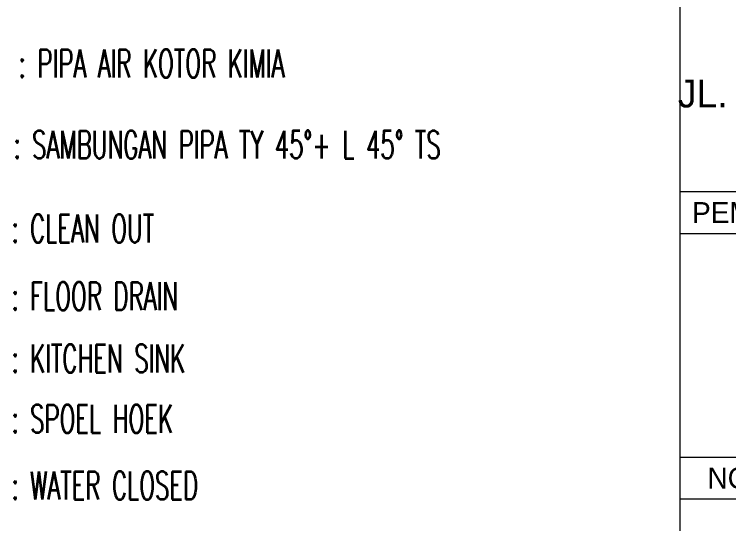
# Model space of a CAD drawing. Header units: millimetres. Extents: x -280308 to 6402717, y -14 to 2073074.
# Drawn here: x 19076 to 31867, y 580081 to 589197 of the extents above; entities that cross this region are included whole.
import ezdxf
from ezdxf.enums import TextEntityAlignment as Align

# ---------------------------------------------------------------- set-up
doc = ezdxf.new("R2010")
doc.units = ezdxf.units.MM
doc.linetypes.add('Default', pattern=[0])
doc.layers.get('0').update_dxf_attribs({"lineweight": 0})
doc.layers.add('A-FURN-EQPM', color=177, linetype='Continuous', lineweight=0)
doc.layers.add('Teks-PL', color=7, linetype='Default', true_color=0xff0a0a)
doc.layers.add('TEXTKOP', color=7, linetype='Continuous')
doc.styles.add('1 100', font='GOTHIC.TTF')
doc.styles.add('RS', font='ROMANS.SHX', dxfattribs={"width": 0.8})

# ---------------------------------------------------------------- blocks, each defined once
blk = doc.blocks.new('KOP GAMBAR')
at = {"color": 5}
blk.add_line((342287, 109561), (342287, 164961), dxfattribs=at)
for p, q in [((342287, 157761), (352287, 157761)), ((342287, 153961), (352287, 153961))]:
    blk.add_line(p, q)
at = {"ltscale": 8}
for p, q in [((342287, 157161), (352287, 157161)), ((342287, 153361), (352287, 153361))]:
    blk.add_line(p, q, dxfattribs=at)
at = {"layer": 'TEXTKOP', "style": '1 100', "oblique": 0}
blk.add_text('JL. PULAU SERAM, DENPASAR BARAT ', height=400, rotation=359.9915, dxfattribs=at).set_placement((347265, 159166), align=Align.MIDDLE_CENTER)
at = {"layer": 'TEXTKOP', "style": '1 100'}
blk.add_text('PEMILIK PROYEK :', height=300, dxfattribs=at).set_placement((342459, 157461), align=Align.MIDDLE_LEFT)
blk.add_text('NO.', height=300, dxfattribs=at).set_placement((343037, 153661), align=Align.MIDDLE_CENTER)

msp = doc.modelspace()

# ---------------------------------------------------------------- block references
at = {"layer": 'A-FURN-EQPM', "color": 0, "linetype": 'ByBlock', "lineweight": -2, "xscale": 1.25, "yscale": 1.25, "zscale": 1.25}
msp.add_blockref('KOP GAMBAR', (-396862.5, 388821.6), dxfattribs=at)

# ---------------------------------------------------------------- texts
at = {"layer": 'Teks-PL', "color": 7, "extrusion": (0, 0.052336, 0.99863), "style": 'RS', "width": 0.6}
for s, p in [(': PIPA AIR KOTOR KIMIA', (-19155.6, -587257.3, 30877.3)), (': CLEAN OUT', (-19024.6, -584230.6, 32209.7)), (': FLOOR DRAIN', (-19024.6, -583018.2, 32146.1))]:
    msp.add_text(s, height=500, rotation=180, dxfattribs=at).set_placement(p)
at = {"layer": 'Teks-PL', "color": 7, "style": 'RS', "width": 0.6}
for s, p in [(': SAMBUNGAN PIPA TY 45%%D+ L 45%%D TS', (19060.6, 586613.4, 0.6)), (': KITCHEN SINK', (19024.6, 582784.9, 743)), (': SPOEL HOEK', (19024.6, 581705, 743)), (': WATER CLOSED', (19024.6, 580512.2, 743))]:
    msp.add_text(s, height=500, dxfattribs=at).set_placement(p)

doc.saveas('drawing.dxf')
